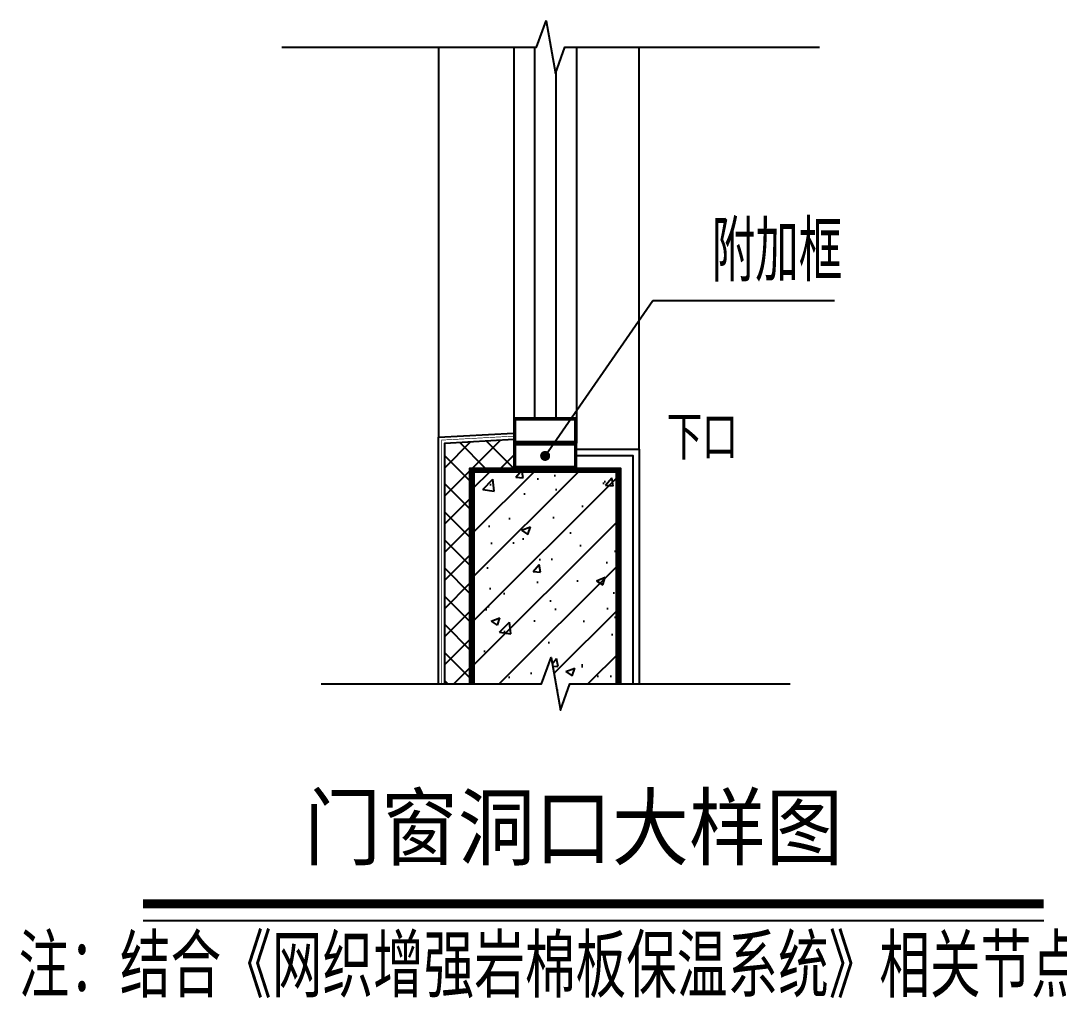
# Model space of a CAD drawing. Extents: x 5904849 to 6011887, y -826029 to -177002.
# Drawn here: x 5972406 to 5980687, y -346413 to -338614 of the extents above; entities that cross this region are included whole.
import ezdxf

# ---------------------------------------------------------------- set-up
doc = ezdxf.new("R2010")
doc.units = 0
doc.header["$LTSCALE"] = 1000
doc.header["$MEASUREMENT"] = 0
doc.linetypes.add('DASH', pattern=[0.35, 0.25, -0.1])
doc.layers.get('0').update_dxf_attribs({"linetype": 'CONTINUOUS'})
for name, color, linetype in [('DIM_LEAD', 3, 'CONTINUOUS'), ('DIM_SYMB', 3, 'CONTINUOUS'), ('PUB_TEXT', 7, 'CONTINUOUS'), ('WINDOW', 4, 'CONTINUOUS'), ('图名', 15, 'CONTINUOUS'), ('填充', 251, 'CONTINUOUS'), ('大样', 13, 'CONTINUOUS'), ('文字', 11, 'CONTINUOUS')]:
    doc.layers.add(name, color=color, linetype=linetype)
doc.styles.add('HZ1', font='txt.shx', dxfattribs={"bigfont": 'hzdx.shx'})
doc.styles.get("Standard").update_dxf_attribs({"font": 'GBENOR', "bigfont": 'GBCBIG'})
doc.styles.add('宋体', font='', dxfattribs={"width": 0.7})
doc.styles.get('宋体').set_extended_font_data('SimSun')

msp = doc.modelspace()

# ---------------------------------------------------------------- hatches: boundary and pattern name
at = {"layer": '填充'}
h = msp.add_hatch(dxfattribs=at)
h.set_pattern_fill('ANSI37', color=256, scale=100, style=0)
h.set_pattern_definition([(45, (5961017.41, -519268.17), (-112.2532, 112.2532), []), (135, (5961017.41, -519268.17), (-112.2532, -112.2532), [])])
h.paths.add_polyline_path([(5975787.4, -343905.6), (5975987.4, -343905.6), (5975987.4, -342183.5), (5976337.4, -342183.5), (5976337.4, -341953.6), (5975787.4, -341983.5)])
h = msp.add_hatch(dxfattribs=at)
h.set_pattern_fill('钢筋混凝土', color=256, scale=100, style=0)
h.set_pattern_definition([(45, (5961017.4, -519268.17), (-176.7767, 176.7767), []), (50, (5961017.4, -519268.17), (717.2602, -62.7521), [75, -825]), (355, (5961017.4, -519268.2), (-138.7513, 752.192), [60, -660]), (100.4514, (5961077.2, -519273.4), (578.5094, 689.4395), [63.7402, -701.142]), (46.1842, (5961017.4, -519068.2), (1067.241, -165.519), [112.5, -1237.5]), (96.6356, (5961106.3, -519082), (934.663, 974.118), [95.61, -1051.713]), (351.1842, (5961017.4, -519068.2), (934.662, 974.1186), [90, -990]), (21, (5961117.4, -519118.17), (596.907, -402.6189), [75, -825]), (326, (5961117.4, -519118.2), (243.3153, 725.15), [60, -660]), (71.4514, (5961167.15, -519151.7), (840.2226, 322.5305), [63.7402, -701.142]), (37.5, (5961017.4, -519268.17), (12.15986, 332.89385), [0, -652, 0, -670, 0, -662.5]), (7.5, (5961017.4, -519268.17), (263.06954, 394.4117), [0, -382, 0, -637, 0, -252.5]), (327.5, (5960794.4, -519268.17), (533.82244, -22.55487), [0, -250, 0, -780, 0, -1035]), (317.5, (5960694.4, -519268.17), (583.1862, 100.105), [0, -325, 0, -518, 0, -735])])
h.paths.add_polyline_path([(5977187.4, -342183.5), (5975987.4, -342183.5), (5975987.4, -343905.6), (5976558.1, -343905.6), (5976634.6, -343695.6), (5976708.6, -344115.6), (5976783.1, -343905.6), (5977187.4, -343905.6)])

# ---------------------------------------------------------------- linework, layer by layer
at = {"layer": 'DIM_LEAD'}
for p, q in [((5976587.4, -342086.1), (5977446.8, -340845.4)), ((5977446.8, -340845.4), (5978894, -340845.4))]:
    msp.add_line(p, q, dxfattribs=at)
at = {"layer": 'DIM_LEAD', "const_width": 40}
msp.add_lwpolyline([(5976576, -342102.5, 1), (5976598.8, -342069.6, 1)], format="xyb", close=True, dxfattribs=at)
at = {"layer": 'DIM_SYMB'}
for points in [[(5974486.6, -338824.2), (5976518.2, -338824.2), (5976594.6, -338614.2), (5976668.7, -339034.2), (5976743.2, -338824.2), (5978774.9, -338824.2)], [(5974800.7, -343905.6), (5976558.1, -343905.6), (5976634.6, -343695.6), (5976708.6, -344115.6), (5976783.1, -343905.6), (5978540.6, -343905.6)]]:
    msp.add_lwpolyline(points, dxfattribs=at)
at = {"layer": 'WINDOW'}
for p, q in [((5975737.4, -338824.2), (5975737.4, -341936.2)), ((5976337.4, -338824.2), (5976337.4, -341983.9)), ((5976503.4, -338824.2), (5976503.4, -341794.2)), ((5976837.4, -338824.2), (5976837.4, -341983.9)), ((5977337.4, -342033.5), (5977337.4, -338824.2)), ((5976671.4, -339026.6), (5976671.4, -341794.2)), ((5976503.4, -341973.9), (5976503.4, -341983.9)), ((5976671.4, -341973.9), (5976671.4, -341983.9))]:
    msp.add_line(p, q, dxfattribs=at)
at = {"layer": 'WINDOW', "const_width": 20}
for points in [[(5976347.4, -341794.2), (5976347.4, -341973.9), (5976827.4, -341973.9), (5976827.4, -341794.2)], [(5976347.4, -341993.9), (5976347.4, -342173.5), (5976827.4, -342173.5), (5976827.4, -341993.9)]]:
    msp.add_lwpolyline(points, close=True, dxfattribs=at)
at = {"layer": '图名'}
msp.add_line((5973380.6, -345793.3), (5980563.1, -345793.3), dxfattribs=at)
at = {"layer": '图名', "const_width": 70}
msp.add_lwpolyline([(5973380.6, -345660.1), (5980563.1, -345660.1)], dxfattribs=at)
at = {"layer": '大样'}
for points in [[(5976337.4, -341784.2), (5976337.4, -341983.9), (5976837.4, -341983.9), (5976837.4, -341784.2)], [(5976337.4, -341983.9), (5976337.4, -342183.5), (5976837.4, -342183.5), (5976837.4, -341983.9)]]:
    msp.add_lwpolyline(points, close=True, dxfattribs=at)
for points in [[(5975737.4, -343905.6), (5975737.4, -341936.2), (5976334.7, -341903.7)], [(5975787.4, -343905.6), (5975787.4, -341983.5), (5976337.4, -341953.6)], [(5976837.4, -342033.5), (5977337.4, -342033.5), (5977337.4, -343905.6)], [(5976837.4, -342083.5), (5977287.4, -342083.5), (5977287.4, -343905.6)], [(5975987.4, -343905.6), (5975987.4, -342183.5), (5977187.4, -342183.5), (5977187.4, -343905.6)]]:
    msp.add_lwpolyline(points, dxfattribs=at)
at = {"layer": '大样', "linetype": 'DASH', "const_width": 5}
msp.add_lwpolyline([(5975762.4, -343905.6), (5975762.4, -341959.9), (5976336, -341928.6)], dxfattribs=at)
at = {"layer": '大样', "const_width": 40}
msp.add_lwpolyline([(5976007.4, -343905.6), (5976007.4, -342203.5), (5977167.4, -342203.5), (5977167.4, -343905.6)], dxfattribs=at)

# ---------------------------------------------------------------- texts
at = {"color": 4, "style": 'HZ1', "width": 0.85}
msp.add_text('注：结合《网织增强岩棉板保温系统》相关节点施工 ', height=500, dxfattribs=at).set_placement((5972388.8, -346408.4))
at = {"layer": 'PUB_TEXT'}
msp.add_text('附加框', height=482.27, dxfattribs=at).set_placement((5977915.3, -340695.4))
at = {"layer": '图名', "style": '宋体', "width": 0.9}
msp.add_text('门窗洞口大样图', height=500, dxfattribs=at).set_placement((5974665.3, -345299.3))
at = {"layer": '文字', "style": 'HZ1', "width": 0.85}
msp.add_text('下口', height=350, dxfattribs=at).set_placement((5977557.6, -342115.2))

doc.saveas('drawing.dxf')
